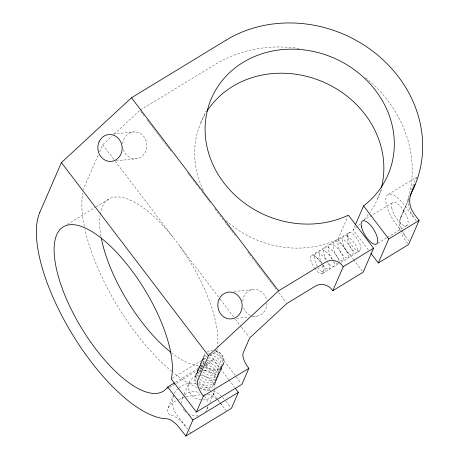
<?xml version="1.0" encoding="UTF-8"?>
<svg xmlns="http://www.w3.org/2000/svg" width="459" height="459" viewBox="0 0 459 459"><rect width="100%" height="100%" fill="white"/><g stroke="black" fill="none" stroke-linecap="round" stroke-linejoin="round"><path stroke-width="0.34" stroke-dasharray="2.29 1.72" d="M416.324 179.142L416.227 177.375L387.935 194.61M210.067 355.341L216.74 351.273L217.004 350.142A96.195 36.984 58.7 0 0 217.245 348.892M173.806 394.608L168.046 407.821L167.254 411.04L168.338 413.737L171.901 415.504A24.143 8.446 66.4 0 1 174.684 416.548L175.717 417.225A24.126 9.278 58.7 0 1 182.143 422.4L186.033 426.956M173.513 395.767L172.486 399.037A22.761 20.282 23.5 0 0 176.686 414.666L187.742 429.199M411.597 190.009L414.093 182.28L416.227 177.375M409.112 197.525L406.886 203.572L401.35 216.028A24.126 21.498 23.5 0 0 399.996 230.481M98.151 155.228L85.276 184.753A125.037 48.075 58.7 0 0 83.555 189.768M99.58 151.952L102.713 144.74L112.139 136.013M200.795 122.869L205.879 111.181M182.47 397.964L183.026 396.685M184.145 394.126L189.447 381.957M195.54 375.192L204.123 355.501M214.657 384.275L223.24 364.578M206.797 409.52L208.472 405.676M209.866 402.474L213.774 393.512M225.994 220.532A96.195 85.707 23.5 0 0 336.034 240.057L337.956 239.173L347.836 216.441M368.313 249.874L353.12 229.93L355.1 225.386M377.711 198.454L382.513 187.41M400.564 217.767L401.768 215.007M403.782 210.715L402.577 213.2A24.143 22.089 39.4 0 0 400.667 218.834L400.391 220.819A24.126 21.498 23.5 0 0 401.723 229.844M168.046 407.821C170.415 404.098 174.053 401.413 178.103 399.726M114.234 134.074L139.886 110.321L140.752 111.457M140.494 109.953L215.713 64.122A125.037 111.411 23.5 0 1 299.916 48.631M67.14 224.503L95.661 207.147M96.27 206.774L108.404 199.39M363.052 220.653L392.778 202.539M311.65 255.365L348.972 232.627M322.304 273.627L338.208 263.936M340.658 262.445L359.626 250.884A10.58 4.068 58.6 0 0 354.882 235.748A10.58 4.068 58.6 0 0 348.392 238.634A10.58 4.068 58.6 0 0 359.626 250.884M377.7 243.27L386.799 237.728M387.407 237.355L406.817 225.53M172.441 378.239L206.424 357.555M175.631 382.175L202.935 365.559M205.971 363.712L213.251 359.277L228.433 379.232M167.237 388.79L169.055 387.683M169.664 387.31L175.734 383.621M176.336 383.248L202.43 367.366M205.466 365.519L209.109 363.304M178.689 399.439L184.145 397.511M185.993 396.897L192.637 395.595L201.323 394.723M113.212 134.085L133.816 131.922M115.938 160.868L136.535 158.705M233.924 291.545L253.81 289.451M236.643 318.328L248.738 317.06M251.521 316.762L256.535 316.234M203.83 394.533L205.087 394.442M195.982 383.414L192.023 383.058A22.761 20.282 23.5 0 0 179.033 387.74M222.844 397.626L224.141 399.146M225.874 401.172L230.579 407.231M218.036 400.552L219.769 402.577M220.2 403.082L221.927 405.108M115.249 161.252L218.444 296.921M141.183 112.025L142.485 113.729M142.921 114.297L144.218 115.995M146.823 119.403L148.125 121.107M148.555 121.675L149.858 123.373M150.288 123.941L151.59 125.646M152.027 126.214L153.323 127.918M153.759 128.48L155.062 130.184M155.492 130.752L156.794 132.456M157.225 133.024L158.527 134.728M158.963 135.29L160.26 136.994M160.696 137.562L161.998 139.266M162.429 139.834L164.167 142.101M164.597 142.669L165.9 144.373M166.33 144.941L167.633 146.645M168.069 147.213L169.365 148.911M169.801 149.479L171.104 151.183M187.576 172.75L188.878 174.449M189.309 175.017L190.611 176.721M191.047 177.289L192.344 178.993M192.78 179.561L194.082 181.259M194.513 181.827L195.815 183.531M196.245 184.099L201.449 190.91M201.885 191.478L203.188 193.176M203.618 193.744L204.921 195.448M205.351 196.016L206.653 197.72M207.089 198.288L208.386 199.986M208.822 200.554L210.124 202.258M416.267 220.762L403.92 204.559A22.761 8.755 58.6 0 0 393.248 194.909L390.27 194.082A22.761 8.755 58.6 0 0 386.151 203.555L387.425 208.311A22.761 8.755 58.6 0 0 395.681 223.51L409.732 241.956M407.776 243.373L403.931 238.33L400.868 233.011M337.956 239.173L353.143 259.111M353.579 259.685L362.696 271.648M214.835 208.719L226.138 223.55M226.568 224.118L227.871 225.834M228.307 226.402L229.609 228.112M230.045 228.685L231.347 230.395M231.784 230.969L235.26 235.53M247.86 252.071L249.162 253.787M249.598 254.355L254.814 261.2M255.25 261.773L256.552 263.483M256.988 264.051L258.291 265.767M258.727 266.335L260.029 268.045M260.465 268.618L261.768 270.328M262.204 270.896L263.506 272.612M263.936 273.18L265.245 274.889M265.675 275.463L266.983 277.173M267.413 277.741L269.152 280.024M269.588 280.598L270.89 282.308M271.326 282.876L272.629 284.591M273.065 285.159L274.367 286.869M274.803 287.443L276.106 289.153M278.711 292.578L286.1 302.274M220.177 299.199L234.933 318.569M235.364 319.137L241.009 326.544M241.44 327.112L248.818 336.797M216.74 351.273L241.027 383.202M228.869 379.8L234.503 387.212M216.832 398.406L212.58 392.818A22.761 20.282 23.5 0 0 211.777 391.82M217.256 398.963L219.804 402.314M220.228 402.876L226.195 410.719M189.447 431.443L190.726 433.124M102.713 144.74L114.813 160.684M413.278 216.837L410.214 211.519A24.126 21.498 23.5 0 1 408.63 201.868L408.837 200.038A24.143 20.569 11.3 0 1 409.084 198.839M401.969 230.47L405.039 235.788M380.672 190.215A96.195 85.707 23.5 0 1 369.862 212.563M368.267 214.749A96.195 85.707 23.5 0 1 363.941 219.976M360.143 223.894A96.195 85.707 23.5 0 1 357.63 226.218M357.113 226.671A96.195 85.707 23.5 0 1 353.12 229.93M203.291 190.359A96.195 85.707 23.5 0 1 205.695 113.281M365.571 77.772A125.037 111.411 23.5 0 1 410.151 190.829A124.94 111.319 23.5 0 1 402.48 213.705M322.184 265.732A10.58 4.068 58.6 0 1 322.43 273.564A10.58 4.068 58.6 0 1 315.499 269.462M315.058 268.905A10.58 4.068 58.6 0 1 311.288 255.588A10.58 4.068 58.6 0 1 321.254 263.793M213.251 359.277A96.195 36.984 58.7 0 1 205.397 365.02M202.396 365.622A96.195 36.984 58.7 0 1 171.632 352.931M101.02 236.655A96.195 36.984 58.7 0 1 99.976 215.753M100.165 214.445A96.195 36.984 58.7 0 1 172.727 236.884M179.819 246.225A96.195 36.984 58.7 0 1 217.537 346.941M207.738 406.531A13.466 12.003 23.5 0 1 205.437 411.643M198.219 415.768A13.466 12.003 23.5 0 1 189.395 414.54M185.895 412.228A13.466 12.003 23.5 0 1 184.438 410.736M184.013 410.208A13.466 12.003 23.5 0 1 183.244 409.084M181.42 403.501A13.466 12.003 23.5 0 1 184.243 395.365M184.684 394.912A13.466 12.003 23.5 0 1 199.872 392.944M204.37 396.232A13.466 12.003 23.5 0 1 207.789 403.346M214.852 388.618A13.466 12.003 23.5 0 1 202.694 399.984A13.466 12.003 23.5 0 1 188.517 388.561A13.466 12.003 23.5 0 1 198.701 375.605M200.067 375.496A13.466 12.003 23.5 0 1 214.766 387.339M209.562 390.884A124.94 48.034 58.7 0 1 199.223 388.331M174.374 393.392A22.761 20.282 23.5 0 1 178.511 388.182M198.506 383.73A22.761 20.282 23.5 0 1 211.352 391.332M213.051 391.16A24.126 9.278 58.7 0 1 221.531 396.324M207.818 394.344A24.143 9.96 50.7 0 1 210.285 394.878L211.616 395.383A24.126 9.278 58.7 0 1 216.717 399.25M197.353 387.591A125.037 48.075 58.7 0 1 173.364 372.719M171.781 371.429A125.037 48.075 58.7 0 1 84.898 229.173M84.33 226.499A125.037 48.075 58.7 0 1 82.821 193.055M203.888 370.115A10.58 9.427 23.5 0 1 215.179 382.892A10.58 9.427 23.5 0 1 199.086 387.086M196.756 384.814A10.58 9.427 23.5 0 1 201.765 370.39M215.185 350.665A10.58 9.427 23.5 0 1 222.621 365.645A10.58 9.427 23.5 0 1 205.339 365.117M204.226 363.304A10.58 9.427 23.5 0 1 205.19 353.832M207.175 352.047A10.58 9.427 23.5 0 1 212.471 350.418M122.702 143.615A13.466 12.146 84 0 1 141.125 134.017A13.466 12.146 84 0 1 141.492 156.737A13.466 12.146 84 0 1 122.76 146.989M266.954 302.929A13.466 12.146 84 0 1 253.483 316.222M250.516 315.373A13.466 12.146 84 0 1 243.293 306.996M242.702 301.15A13.466 12.146 84 0 1 254.194 289.434A13.466 12.146 84 0 1 266.696 300.41M215.151 350.871A10.459 9.88 29.1 0 1 223.567 362.811A10.459 9.88 29.1 0 1 211.674 370.436A10.459 8.572 20.4 0 1 204.657 366.167M210.601 372.903A10.459 8.572 20.4 0 1 203.98 369.105M202.591 367.108A10.459 8.572 20.4 0 1 207.382 355.972M209.815 355.547A10.459 8.572 20.4 0 1 213.01 355.788A10.459 9.88 29.1 0 1 221.422 367.734A10.459 9.88 29.1 0 1 209.528 375.364A10.459 8.572 20.4 0 1 202.511 371.09M203.664 364.647A10.459 8.572 20.4 0 1 206.303 354.457M208.455 353.51A10.459 8.572 20.4 0 1 209.648 353.229M212.798 353.126A10.459 8.572 20.4 0 1 214.083 353.327A10.459 9.88 29.1 0 1 222.495 365.272A10.459 9.88 29.1 0 1 210.601 372.903M201.518 369.57A10.459 8.572 20.4 0 1 205.741 358.622M208.116 358.066A10.459 8.572 20.4 0 1 211.938 358.249A10.459 9.88 29.1 0 1 220.349 370.195A10.459 9.88 29.1 0 1 208.455 377.826A10.459 8.572 20.4 0 1 201.834 374.028M200.445 372.031A10.459 8.572 20.4 0 1 204.668 361.084M207.043 360.527A10.459 8.572 20.4 0 1 210.865 360.717A10.459 9.88 29.1 0 1 219.276 372.656A10.459 9.88 29.1 0 1 207.382 380.287A10.459 8.572 20.4 0 1 200.761 376.489M199.688 378.95A10.459 8.572 20.4 0 0 206.309 382.749A10.459 9.88 29.1 0 0 218.203 375.118A10.459 9.88 29.1 0 0 209.786 363.178A10.459 8.572 20.4 0 0 206.596 362.931M198.299 376.954A10.459 8.572 20.4 0 1 203.09 365.817M205.523 365.393A10.459 8.572 20.4 0 1 208.719 365.639A10.459 9.88 29.1 0 1 217.13 377.579A10.459 9.88 29.1 0 1 205.236 385.21A10.459 8.572 20.4 0 1 198.615 381.412M199.114 373.965A10.459 8.572 20.4 0 1 204.163 363.356M197.227 379.415A10.459 8.572 20.4 0 1 202.017 368.279M204.45 367.854A10.459 8.572 20.4 0 1 207.646 368.101A10.459 9.88 29.1 0 1 216.057 380.046A10.459 9.88 29.1 0 1 204.163 387.671A10.459 8.572 20.4 0 1 198.431 384.768M196.154 381.882A10.459 8.572 20.4 0 1 200.944 370.74M203.377 370.315A10.459 8.572 20.4 0 1 206.573 370.562M338.501 263.523A10.459 3.305 51.2 0 1 336.281 263.254A10.459 4.659 66.5 0 1 334.072 261.619M339.035 261.033A10.459 3.305 51.2 0 0 327.99 247.269A10.459 4.659 66.5 0 0 323.899 250.31A10.459 4.659 66.5 0 0 326.596 260.655M339.103 261.406A10.459 3.305 51.2 0 1 339.149 261.756M333.624 261.705A10.459 3.305 51.2 0 1 331.616 266.094A10.459 4.659 66.5 0 1 327.588 262.255M332.27 259.18A10.459 3.305 51.2 0 0 323.325 250.109A10.459 4.659 66.5 0 0 319.234 253.15A10.459 4.659 66.5 0 0 321.925 263.5M322.941 264.866A10.459 3.305 51.2 0 1 322.287 271.78M313.996 255.795A10.459 3.305 51.2 0 1 321.891 263.282M322.924 265.101A10.459 4.659 66.5 0 0 326.957 268.934A10.459 3.305 51.2 0 0 327.606 262.026M322.293 271.774A10.459 4.659 66.5 0 1 318.259 267.941M317.261 266.34A10.459 4.659 66.5 0 1 314.57 255.99A10.459 4.659 66.5 0 1 318.661 252.955A10.459 3.305 51.2 0 1 326.556 260.442M332.253 259.415A10.459 4.659 66.5 0 1 328.518 248.187A10.459 4.659 66.5 0 1 332.655 244.429A10.459 3.305 51.2 0 1 342.477 255.043A10.459 3.305 51.2 0 1 340.951 260.408A10.459 4.659 66.5 0 1 333.464 248.371A10.459 4.659 66.5 0 1 337.319 241.583A10.459 3.305 51.2 0 1 347.142 252.198A10.459 3.305 51.2 0 1 345.616 257.568A10.459 4.659 66.5 0 1 338.128 245.531A10.459 4.659 66.5 0 1 341.984 238.743A10.459 3.305 51.2 0 1 351.806 249.357A10.459 3.305 51.2 0 1 350.28 254.722A10.459 4.659 66.5 0 1 342.793 242.685A10.459 4.659 66.5 0 1 346.648 235.897M346.654 235.897A10.459 3.305 51.2 0 1 356.471 246.512A10.459 3.305 51.2 0 1 354.945 251.882A10.459 4.659 66.5 0 1 347.457 239.845A10.459 4.659 66.5 0 1 351.313 233.057M391.722 207.835A13.466 5.181 58.6 0 0 405.44 225.839A13.466 5.181 58.6 0 0 402.239 208.426A13.466 5.181 58.6 0 0 391.722 207.835"/><path stroke-width="0.69" d="M414.988 184.34L410.57 194.823A24.143 20.569 11.3 0 0 410.042 195.936M226.161 40.094L131.486 97.778L61.414 162.589L39.761 212.454M196.383 412.039L241.899 384.338L248.87 368.336L247.068 365.875A12.026 4.624 58.7 0 1 243.201 352.839L249.685 337.933L286.967 303.416L315.201 286.227A12.026 10.712 23.5 0 1 330.864 288.361L332.798 290.696L343.246 266.668L341.312 264.332A12.026 10.712 23.5 0 0 325.649 262.192L278.573 290.868L208.501 355.685L197.686 380.54A12.026 4.624 58.7 0 0 201.553 393.575L203.36 396.037L196.383 412.039L171.23 378.973L171.488 377.843A96.195 36.984 58.7 0 0 134.303 273.925L127.212 264.585A96.195 36.984 58.7 0 0 56.595 235.037A96.195 36.984 58.7 0 0 93.194 345.564A96.195 36.984 58.7 0 0 167.742 386.977L192.895 420.042L185.918 436.05L177.335 425.327A24.126 9.278 58.7 0 0 166.548 418.757L165.246 418.688A124.94 48.034 58.7 0 1 151.843 415.297A125.037 48.075 58.7 0 1 65.367 322.304A125.037 48.075 58.7 0 1 39.767 212.465M235.369 388.354L238.41 392.342L231.434 408.349L185.918 436.05M355.381 224.732L363.568 205.902A96.195 85.707 23.5 0 0 334.858 58.459A96.195 85.707 23.5 0 0 205.316 135.221A96.195 85.707 23.5 0 0 346.482 216.028L348.404 215.139L373.574 248.187L363.126 272.216L332.798 290.696M370.918 253.293L378.296 262.978L388.744 238.95L419.073 220.469L414.379 214.301L411.316 208.983A24.126 21.498 23.5 0 1 411.798 192L412.934 189.676A124.94 111.319 23.5 0 0 420.605 166.801A125.037 111.411 23.5 0 0 364.716 45.539A125.037 111.411 23.5 0 0 226.172 40.099M419.073 220.469L408.625 244.498L378.296 262.978M343.246 266.668L373.574 248.187M167.742 386.977L174.414 382.915M203.36 396.037L248.87 368.336M192.895 420.042L238.41 392.342M363.568 205.902L388.744 238.95M131.486 97.778L278.573 290.868M61.414 162.589L208.501 355.685M206.762 111.566A96.195 85.707 23.5 0 1 323.486 82.086A96.195 85.707 23.5 0 1 381.389 187.616M170.593 352.116A96.195 36.984 58.7 0 1 101.261 237.946M361.388 226.316A13.466 5.181 58.6 0 0 375.106 244.326A13.466 5.181 58.6 0 0 371.905 226.907A13.466 5.181 58.6 0 0 361.388 226.316M219.006 299.469A13.466 12.146 84 0 0 230.975 318.925A13.466 12.146 84 0 0 240 298.092A13.466 12.146 84 0 0 219.006 299.469M99.006 141.94A13.466 12.146 84 0 0 110.975 161.39A13.466 12.146 84 0 0 120 140.557A13.466 12.146 84 0 0 99.006 141.94"/></g></svg>
